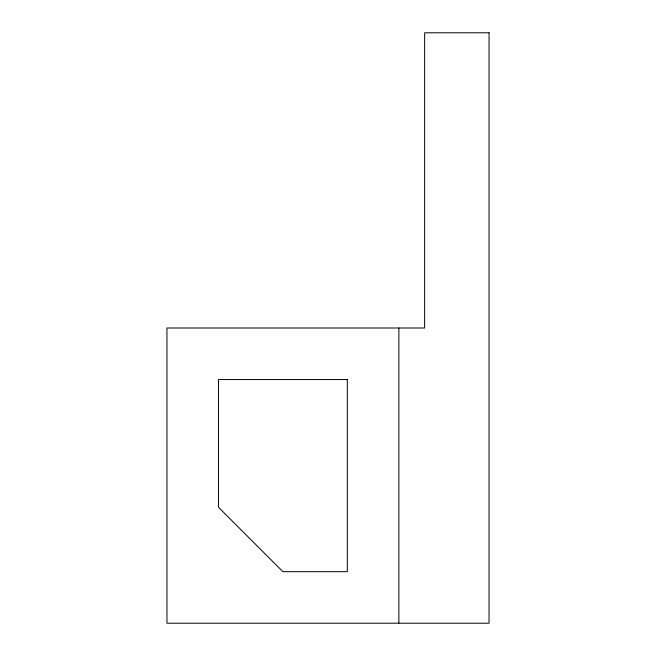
<?xml version="1.0" encoding="UTF-8"?>
<svg xmlns="http://www.w3.org/2000/svg" width="656" height="656" viewBox="0 0 656 656"><rect width="100%" height="100%" fill="white"/><g stroke="black" fill="none" stroke-linecap="round" stroke-linejoin="round"><path stroke-width="0.98" d="M398.864 328L398.864 623.2M489.056 32.8L424.637 32.8L424.637 328L166.944 328L166.944 623.2L489.056 623.2L489.056 32.8M347.327 379.537L218.481 379.537L218.481 507.236L282.9 571.663L347.327 571.663L347.327 379.537"/></g></svg>
